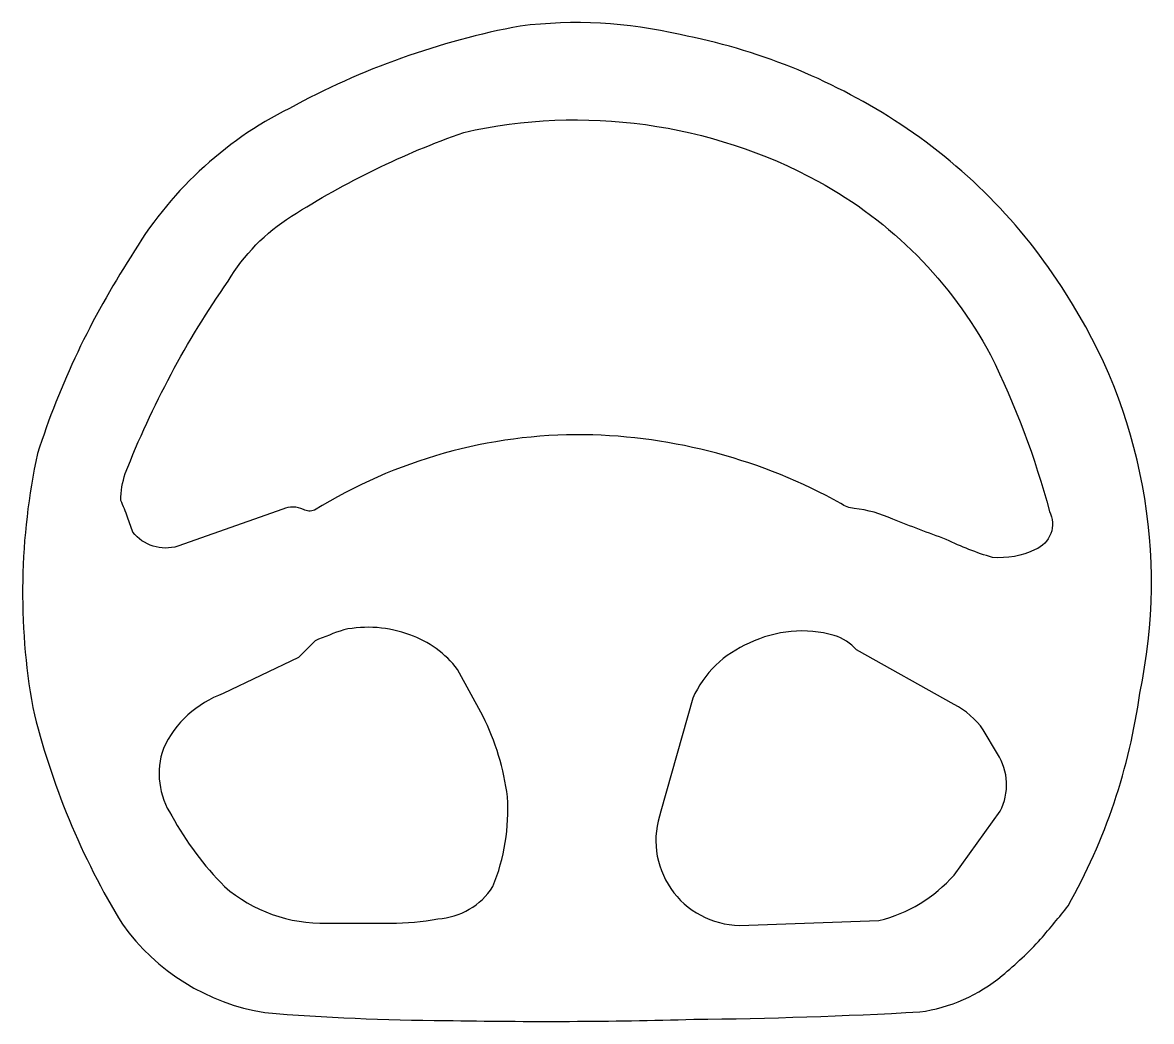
# Model space of a CAD drawing. Header units: millimetres. Extents: x -163 to 162, y -125 to 162.
import ezdxf

# ---------------------------------------------------------------- set-up
doc = ezdxf.new("R2010")
doc.units = ezdxf.units.MM
doc.layers.get('0').update_dxf_attribs({"color": 10})

msp = doc.modelspace()

# ---------------------------------------------------------------- linework, layer by layer
for points in [[(158.5, -30.66, 0.199261), (137.12, 84.49, 0.109725), (87.91, 134.16, 0.095199), (26.18, 158.84, 0.088753), (-19.79, 161.29, 0.078975), (-86.25, 137.6, 0.145704), (-131.88, 94.88, 0.066152), (-158.75, 38.25, 0.097668), (-160.13, -34.82, 0.078152), (-134.32, -97.18, 0.198887), (-93.35, -122.62, 0.019402), (-41.34, -124.86, 0.011882), (30.12, -124.54, 0.011167), (95.19, -122.39, 0.142726), (118.89, -111.94, 0.034391), (129.96, -101.46, 0.010252), (137.89, -91.88, 0.094596)], [(72.49, 23.92, 0.123055), (-1.33, 43.69, 0.142166), (-79.01, 21.97, -0.231229), (-82.22, 22.22, 0.211473), (-88.1, 22.25), (-118.37, 11.59, -0.306459), (-131.33, 15.68), (-132.82, 19.92, 0.030605), (-134.8, 24.78, -0.079084), (-133.48, 32.5, -0.05902), (-103.89, 87.91, -0.117454), (-85.68, 106.55, -0.05665), (-36.06, 130.7, -0.18181), (66.01, 116.58, -0.145321), (115.52, 66.67, -0.050455), (132.5, 21.64, -0.442927), (128.41, 10.63, -0.13277), (116.1, 8.37, -0.043765), (102.81, 13.57, -0.007148), (87.46, 19.38, 0.082595), (76.31, 22.46, -0.150577)], [(-105.27, -30.82, 0.20246), (-122.52, -46.57, 0.233684), (-120.1, -65.96, 0.069565), (-104.9, -86.35, 0.187286), (-75.49, -96.85), (-57.13, -96.85, 0.053576), (-43.51, -95.58, 0.242548), (-27.68, -86.34, 0.111625), (-23.47, -60.54, 0.083777), (-30.55, -37.23), (-37.82, -23.85, 0.144672), (-51.57, -13.86, 0.138296), (-70.6, -12.43, 0.017926), (-78.85, -15.61, -0.002119), (-83.64, -20.45)], [(70.58, -14.09, 0.186229), (46.12, -16.31, 0.192049), (29.84, -32.13), (20.69, -64.68, 0.515413), (43.3, -97.5), (83.44, -96.09, 0.15598), (105.04, -83.01), (118.28, -64.65, 0.274447), (117.51, -48.15), (113.46, -41.26, 0.123393), (105.07, -33.9), (76.95, -18.23, 0.140341)]]:
    msp.add_lwpolyline(points, format="xyb", close=True)

doc.saveas('drawing.dxf')
